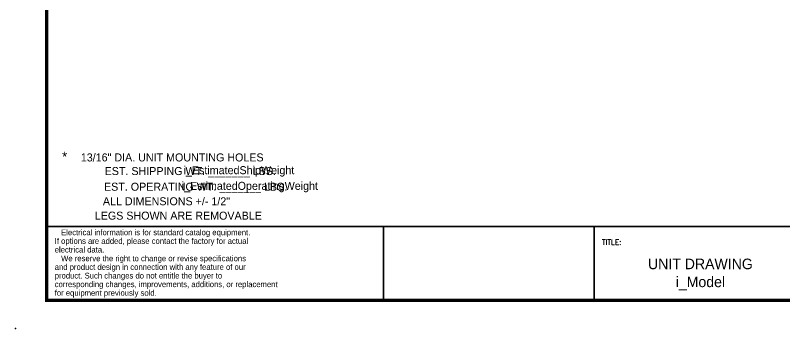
# Model space of a CAD drawing. Extents: x -31 to 236, y -16 to 155.
# Drawn here: x -31.2 to 115, y -15.6 to 43.8 of the extents above; entities that cross this region are included whole.
import ezdxf
from ezdxf.enums import TextEntityAlignment as Align

# ---------------------------------------------------------------- set-up
doc = ezdxf.new("R2010")
doc.units = 0
doc.header["$MEASUREMENT"] = 0
doc.layers.get('0').update_dxf_attribs({"linetype": 'CONTINUOUS'})
doc.styles.add('SIMPLEX', font='SIMPLEX')

msp = doc.modelspace()

# ---------------------------------------------------------------- linework, layer by layer
for p, q in [((38.76963, -10.18064), (38.76963, 3.81922)), ((78.76923, -10.18064), (78.76923, 3.81922))]:
    msp.add_line(p, q)
for points, const_width in [([(-25.22973, -10.18064), (230.76771, -10.18064), (230.76771, 149.81776), (-25.22973, 149.81776), (-25.22973, -10.18064)], 0.63999), ([(39.14797, 3.81922), (-25.22973, 3.81922)], 0.32), ([(230.76771, 3.81922), (38.76963, 3.81922), (38.76963, -10.18064)], 0.32), ([(78.76923, 3.81922), (78.76923, -10.18064)], 0.32)]:
    msp.add_lwpolyline(points, dxfattribs=dict(const_width=const_width))
msp.add_point((-31.16944, -15.56874))

# ---------------------------------------------------------------- texts
for s, height, p in [('*', 1.87063, (-21.80539, 16.11632)), ('EST. SHIPPING WT. _______ LBS.', 1.5199848, (2.05639, 13.55642)), ('i_EstimatedShipWeight', 1.5217292, (11.29494, 13.72247)), ('EST. OPERATING WT. _______ LBS.', 1.5199848, (3.06568, 10.58323)), ('i_EstimatedOperatingWeight', 1.5199848, (13.37475, 10.74928)), ('ALL DIMENSIONS +/- 1/2"', 1.5199848, (-2.46896, 7.82472)), ('LEGS SHOWN ARE REMOVABLE', 1.5199848, (-0.21162, 5.09744)), ('UNIT DRAWING', 1.99998, (98.95803, -4.29808)), ('i_Model', 1.99998, (98.95803, -7.70674))]:
    msp.add_text(s, height=height).set_placement(p, align=Align.CENTER)
for s, height, p in [('13/16" DIA. UNIT MOUNTING HOLES', 1.5199848, (-18.73818, 16.14264)), ('   Electrical information is for standard catalog equipment.', 1.0914691, (-23.69948, 2.13789)), ('If options are added, please contact the factory for actual', 1.0914691, (-23.69948, 0.50069)), ('electrical data.', 1.0914691, (-23.69948, -1.13652)), ('   We reserve the right to change or revise specifications', 1.0914691, (-23.69948, -2.79437)), ('and product design in connection with any feature of our', 1.0914691, (-23.69948, -4.43157)), ('product. Such changes do not entitle the buyer to', 1.0914691, (-23.69948, -6.06877)), ('corresponding changes, improvements, additions, or replacement ', 1.0914691, (-23.69948, -7.70598)), ('for equipment previously sold.', 1.0914691, (-23.69948, -9.34318))]:
    msp.add_text(s, height=height).set_placement(p)
at = {"style": 'SIMPLEX'}
msp.add_text('TITLE:', height=0.99999, dxfattribs=at).set_placement((80.26921, 0.31925))

doc.saveas('drawing.dxf')
